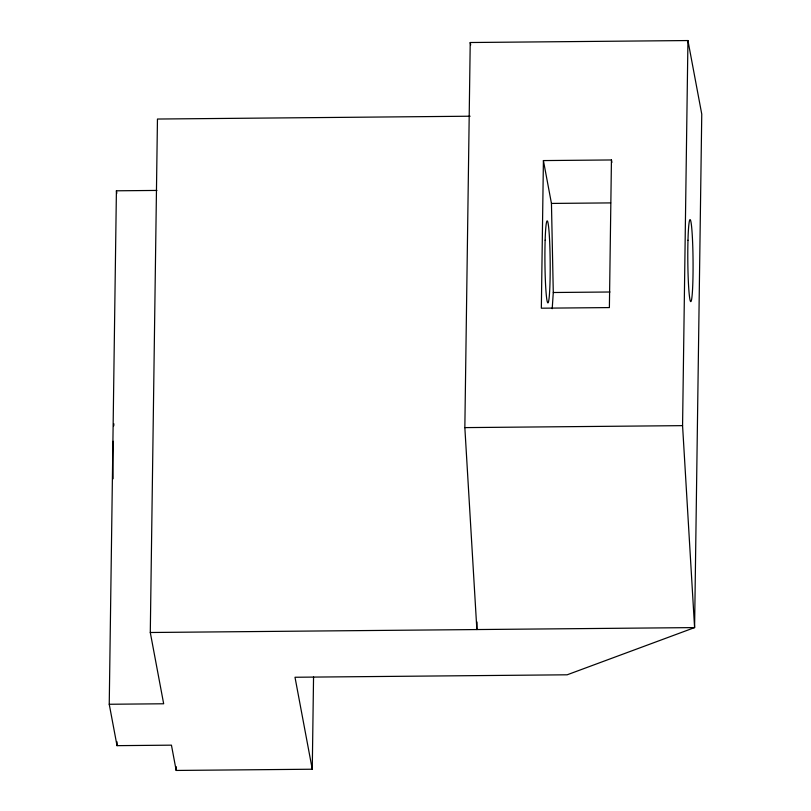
<?xml version="1.0" encoding="UTF-8"?>
<svg xmlns="http://www.w3.org/2000/svg" width="811" height="811" viewBox="0 0 811 811"><rect width="100%" height="100%" fill="white"/><g stroke="black" fill="none" stroke-linecap="round" stroke-linejoin="round"><path stroke-width="1.22" d="M313.553 676.901L312.265 769.223L176.19 770.45L171.445 745.157L117.017 745.654L109.242 704.262L116.409 190.798L156.918 190.433M117.017 745.654L117.068 741.852M109.242 704.262L163.67 703.776L150.288 632.499L157.456 119.035L470.116 116.216M176.19 770.45L176.24 766.659M476.98 621.966L476.868 629.549L464.845 427.61L470.228 42.517L687.941 40.55L701.758 114.128L694.591 627.592L567.142 674.803L295.001 677.256L312.265 769.223M543.411 160.578L541.342 308.2L609.385 307.582L611.443 159.96L543.411 160.578L551.45 203.429L553.284 292.507L552.21 308.707M150.288 632.499L694.591 627.592L682.568 425.643L687.941 40.55M551.45 203.429L610.673 202.902M553.284 292.507L609.984 292.001M464.845 427.61L682.568 425.643M611.443 159.96L611.91 162.413M470.228 42.517L470.684 44.97M116.409 190.798L116.865 193.231M113.114 478.794A58.635 3.751 89.5 0 1 113.134 441.255M113.733 425.876A58.635 3.751 89.5 0 1 113.864 423.808M545.144 240.208A40.905 2.615 89.5 0 0 547.83 302.858A40.905 2.615 89.5 0 0 549.706 242.874A40.905 2.615 89.5 0 0 545.144 240.208M687.981 240.228A40.905 2.615 89.5 0 0 690.8 301.601A40.905 2.615 89.5 0 0 692.523 240.249A40.905 2.615 89.5 0 0 687.981 240.228"/></g></svg>
